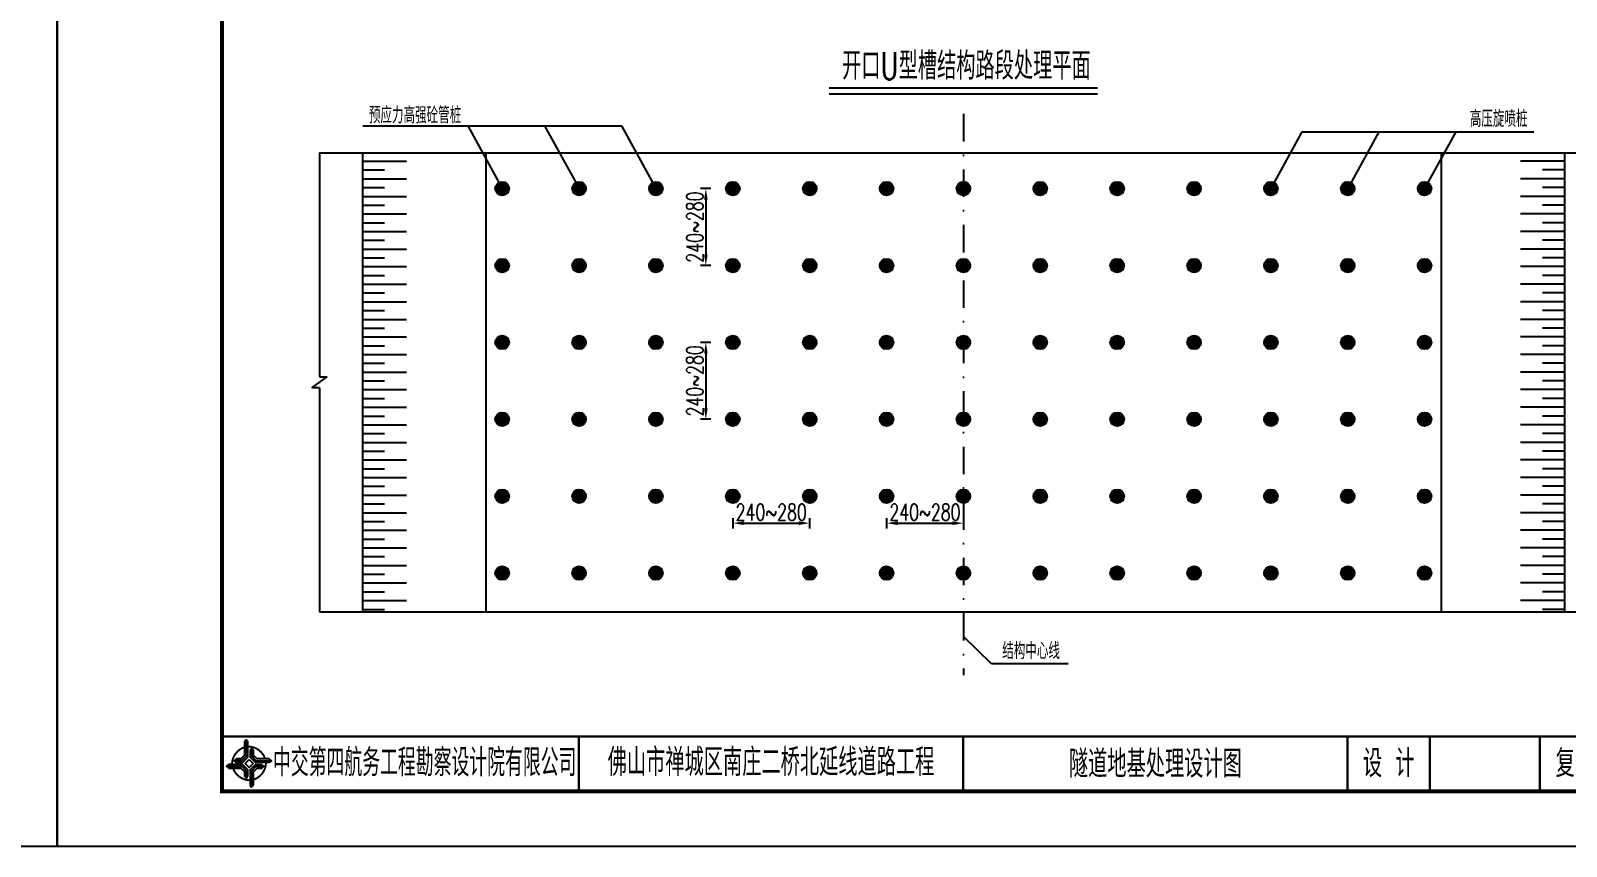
# Model space of a CAD drawing. Extents: x 216 to 1896, y 86 to 483.
# Drawn here: x 1051.2 to 1330.8, y 185.8 to 334.3 of the extents above; entities that cross this region are included whole.
import ezdxf
from ezdxf.enums import TextEntityAlignment as Align

# ---------------------------------------------------------------- set-up
doc = ezdxf.new("R2010")
doc.units = 0
doc.header["$LTSCALE"] = 5
doc.header["$MEASUREMENT"] = 0
doc.header["$PDMODE"] = 32
doc.header["$PDSIZE"] = 0.3
for name, pattern in [('DASHDOT', [1, 0.5, -0.25, 0, -0.25]), ('HIDDEN', [0.375, 0.25, -0.125]), ('RICAD_LTYPE1', [0])]:
    doc.linetypes.add(name, pattern=pattern)
doc.layers.get('0').update_dxf_attribs({"linetype": 'CONTINUOUS'})
doc.layers.get('DEFPOINTS').update_dxf_attribs({"linetype": 'RICAD_LTYPE1'})
for name, color, linetype in [('2', 2, 'HIDDEN'), ('图框', 7, 'CONTINUOUS'), ('尺寸标注', 4, 'CONTINUOUS'), ('文字', 7, 'CONTINUOUS'), ('次轮廓', 7, 'CONTINUOUS'), ('示坡线', 100, 'CONTINUOUS'), ('页码', 3, 'CONTINUOUS')]:
    doc.layers.add(name, color=color, linetype=linetype)
doc.styles.get("Standard").update_dxf_attribs({"font": 'simplex1.shx', "width": 0.7, "bigfont": 'hztxt.shx'})
doc.dimstyles.new('比例1：200', dxfattribs={"dimtxt": 3, "dimasz": 2, "dimexe": 1, "dimexo": 1, "dimgap": 0.5, "dimtad": 1, "dimlfac": 20, "dimzin": 13, "dimdsep": 46, "dimtxsty": 'Standard', "dimcen": -0.09, "dimclrd": 256, "dimclre": 256, "dimclrt": 7, "dimaunit": 1, "dimadec": 0, "dimazin": 0, "dimtfac": 0.0005, "dimtix": 1, "dimtmove": 2, "dimatfit": 3, "dimfxl": 0, "dimtolj": 1, "dimtzin": 13, "dimarcsym": 0})

# ---------------------------------------------------------------- blocks, each defined once
blk = doc.blocks.new('series')
at = {"width": 0.75}
for tag, height, p in [('页码', 4, (-35, -19)), ('图名', 5, (-220, -282)), ('图号', 5, (-20, -282))]:
    blk.add_attdef(tag, text='', height=height, dxfattribs=at).set_placement(p, align=Align.MIDDLE_CENTER)
blk = doc.blocks.new('tb')
at = {"lineweight": -3}
h = blk.add_hatch(color=256, dxfattribs=at)
h.paths.add_polyline_path([(-1.23, -0.13), (-3.78, -0.14), (-4.14, -0.41), (-1.4, -0.44), (-0.56, -1.24), (-0.54, -2.62), (-0.27, -2.2), (-0.26, -1.06)])
h.paths.add_polyline_path([(0.13, -1.08), (0.14, -3.86), (0.41, -4.26), (0.44, -1.24), (1.25, -0.43), (2.66, -0.43), (2.26, -0.16), (1.07, -0.15)])
h.paths.add_polyline_path([(1.08, 0.3), (3.62, 0.3), (4.02, 0.56), (1.25, 0.57), (0.43, 1.39), (0.43, 2.8), (0.16, 2.41), (0.15, 1.24)])
h.paths.add_polyline_path([(-0.28, 1.21), (-0.28, 3.99), (-0.56, 4.39), (-0.57, 1.41), (-1.38, 0.6), (-2.74, 0.56), (-2.33, 0.3), (-1.2, 0.29)])
for p, q in [((-0.56, 4.39), (-0.57, 1.41)), ((0.43, 2.8), (0.43, 1.39)), ((-1.38, 0.6), (-2.74, 0.56)), ((-0.57, 1.41), (-1.38, 0.6)), ((0.43, 1.39), (1.25, 0.57)), ((1.25, 0.57), (4.02, 0.56)), ((-4.14, -0.41), (-1.4, -0.44)), ((-1.4, -0.44), (-0.56, -1.24)), ((-0.56, -1.24), (-0.54, -2.62)), ((0.41, -4.26), (0.44, -1.24)), ((0.44, -1.24), (1.25, -0.43)), ((1.25, -0.43), (2.66, -0.43))]:
    blk.add_line(p, q, dxfattribs=at)
at = {"lineweight": -3, "const_width": 0.35, "flags": 128}
for points in [[(-0.9, 3.02, 0.324167), (-3.16, -0.14)], [(2.88, 0.92, 0.324403), (-0.24, 3.15)], [(0.75, -2.86, 0.325418), (3.02, 0.26)], [(-2.98, -0.76, 0.322976), (0.14, -2.98)]]:
    blk.add_lwpolyline(points, format="xyb", dxfattribs=at)
at = {"lineweight": -3, "flags": 128}
for points in [[(-0.9, 3.99), (-0.9, 1.58), (-1.53, 0.91), (-2.34, 0.91), (-2.74, 0.56), (-2.33, 0.3), (-1.2, 0.29), (-0.28, 1.21), (-0.28, 3.99), (-0.56, 4.39)], [(3.62, 0.92), (1.43, 0.92), (0.77, 1.54), (0.77, 2.38), (0.43, 2.8), (0.16, 2.41), (0.15, 1.24), (1.08, 0.3), (3.62, 0.3), (4.02, 0.56)], [(-0.04, 0.77), (0.68, 0.04), (-0.04, -0.69), (-0.77, 0.05)], [(-3.73, -0.76), (-1.54, -0.76), (-0.89, -1.39), (-0.89, -2.21), (-0.54, -2.62), (-0.27, -2.2), (-0.26, -1.06), (-1.23, -0.13), (-3.78, -0.14), (-4.14, -0.41)], [(0.75, -3.85), (0.75, -1.43), (1.4, -0.78), (2.26, -0.78), (2.66, -0.43), (2.26, -0.16), (1.07, -0.15), (0.13, -1.08), (0.14, -3.86), (0.41, -4.26)]]:
    blk.add_lwpolyline(points, close=True, dxfattribs=at)
blk = doc.blocks.new('*D138')
at = {"layer": 'DEFPOINTS', "color": 0}
for p in [(1207.03, 246.58), (1221.03, 246.58), (1221.03, 244.67)]:
    blk.add_point(p, dxfattribs=at)
at = {"layer": '尺寸标注', "lineweight": -2}
for p, q in [((1207.03, 245.58), (1207.03, 243.67)), ((1209.03, 244.67), (1219.03, 244.67)), ((1221.03, 245.58), (1221.03, 243.67))]:
    blk.add_line(p, q, dxfattribs=at)
at = {"layer": '尺寸标注'}
for points in [[(1209.03, 245), (1209.03, 244.33), (1207.03, 244.67)], [(1219.03, 245), (1219.03, 244.33), (1221.03, 244.67)]]:
    blk.add_solid(points, dxfattribs=at)
at = {"layer": '尺寸标注', "color": 7, "insert": (1214.03, 246.67), "char_height": 3, "attachment_point": 5}
blk.add_mtext('\\A1;240~280', dxfattribs=at)
blk = doc.blocks.new('*D139')
at = {"layer": 'DEFPOINTS', "color": 0}
for p in [(1179.03, 246.58), (1193.03, 246.58), (1193.03, 244.67)]:
    blk.add_point(p, dxfattribs=at)
at = {"layer": '尺寸标注', "lineweight": -2}
for p, q in [((1179.03, 245.58), (1179.03, 243.67)), ((1181.03, 244.67), (1191.03, 244.67)), ((1193.03, 245.58), (1193.03, 243.67))]:
    blk.add_line(p, q, dxfattribs=at)
at = {"layer": '尺寸标注'}
for points in [[(1181.03, 245), (1181.03, 244.33), (1179.03, 244.67)], [(1191.03, 245), (1191.03, 244.33), (1193.03, 244.67)]]:
    blk.add_solid(points, dxfattribs=at)
at = {"layer": '尺寸标注', "color": 7, "insert": (1186.03, 246.67), "char_height": 3, "attachment_point": 5}
blk.add_mtext('\\A1;240~280', dxfattribs=at)
blk = doc.blocks.new('*D140')
at = {"layer": 'DEFPOINTS', "color": 0}
for p in [(1176.03, 277.58), (1174.12, 263.58), (1176.03, 263.58)]:
    blk.add_point(p, dxfattribs=at)
at = {"layer": '尺寸标注', "lineweight": -2}
for p, q in [((1175.03, 277.58), (1173.12, 277.58)), ((1174.12, 275.58), (1174.12, 265.58)), ((1175.03, 263.58), (1173.12, 263.58))]:
    blk.add_line(p, q, dxfattribs=at)
at = {"layer": '尺寸标注'}
for points in [[(1173.79, 275.58), (1174.45, 275.58), (1174.12, 277.58)], [(1173.79, 265.58), (1174.45, 265.58), (1174.12, 263.58)]]:
    blk.add_solid(points, dxfattribs=at)
at = {"layer": '尺寸标注', "color": 7, "insert": (1172.12, 270.58), "char_height": 3, "attachment_point": 5, "rotation": 90}
blk.add_mtext('\\A1;240~280', dxfattribs=at)
blk = doc.blocks.new('*D141')
at = {"layer": 'DEFPOINTS', "color": 0}
for p in [(1176.03, 305.58), (1174.12, 291.58), (1176.03, 291.58)]:
    blk.add_point(p, dxfattribs=at)
at = {"layer": '尺寸标注', "lineweight": -2}
for p, q in [((1175.03, 305.58), (1173.12, 305.58)), ((1174.12, 303.58), (1174.12, 293.58)), ((1175.03, 291.58), (1173.12, 291.58))]:
    blk.add_line(p, q, dxfattribs=at)
at = {"layer": '尺寸标注'}
for points in [[(1173.79, 303.58), (1174.45, 303.58), (1174.12, 305.58)], [(1173.79, 293.58), (1174.45, 293.58), (1174.12, 291.58)]]:
    blk.add_solid(points, dxfattribs=at)
at = {"layer": '尺寸标注', "color": 7, "insert": (1172.12, 298.58), "char_height": 3, "attachment_point": 5, "rotation": 90}
blk.add_mtext('\\A1;240~280', dxfattribs=at)

msp = doc.modelspace()

# ---------------------------------------------------------------- hatches: boundary and pattern name
at = {"layer": '尺寸标注'}
h = msp.add_hatch(color=1, dxfattribs=at)
edge = h.paths.add_edge_path()
edge.add_arc((1137.03208, 305.57871), 1.25, 0, 360)
h = msp.add_hatch(color=1, dxfattribs=at)
edge = h.paths.add_edge_path()
edge.add_arc((1151.03208, 305.57871), 1.25, 0, 360)
h = msp.add_hatch(color=1, dxfattribs=at)
edge = h.paths.add_edge_path()
edge.add_arc((1165.03208, 305.57871), 1.25, 0, 360)
h = msp.add_hatch(color=1, dxfattribs=at)
edge = h.paths.add_edge_path()
edge.add_arc((1179.03208, 305.57871), 1.25, 0, 360)
h = msp.add_hatch(color=1, dxfattribs=at)
edge = h.paths.add_edge_path()
edge.add_arc((1193.03208, 305.57871), 1.25, 0, 360)
h = msp.add_hatch(color=1, dxfattribs=at)
edge = h.paths.add_edge_path()
edge.add_arc((1207.03208, 305.57871), 1.25, 0, 360)
h = msp.add_hatch(color=1, dxfattribs=at)
edge = h.paths.add_edge_path()
edge.add_arc((1221.03208, 305.57871), 1.25, 0, 360)
h = msp.add_hatch(color=1, dxfattribs=at)
edge = h.paths.add_edge_path()
edge.add_arc((1235.03208, 305.57871), 1.25, 0, 360)
h = msp.add_hatch(color=1, dxfattribs=at)
edge = h.paths.add_edge_path()
edge.add_arc((1249.03208, 305.57871), 1.25, 0, 360)
h = msp.add_hatch(color=1, dxfattribs=at)
edge = h.paths.add_edge_path()
edge.add_arc((1263.03208, 305.57871), 1.25, 0, 360)
h = msp.add_hatch(color=2, dxfattribs=at)
edge = h.paths.add_edge_path()
edge.add_arc((1277.03208, 305.57871), 1.25, 0, 360)
h = msp.add_hatch(color=2, dxfattribs=at)
edge = h.paths.add_edge_path()
edge.add_arc((1291.03208, 305.57871), 1.25, 0, 360)
h = msp.add_hatch(color=2, dxfattribs=at)
edge = h.paths.add_edge_path()
edge.add_arc((1305.03208, 305.57871), 1.25, 0, 360)
h = msp.add_hatch(color=1, dxfattribs=at)
edge = h.paths.add_edge_path()
edge.add_arc((1137.03208, 291.57871), 1.25, 0, 360)
h = msp.add_hatch(color=1, dxfattribs=at)
edge = h.paths.add_edge_path()
edge.add_arc((1151.03208, 291.57871), 1.25, 0, 360)
h = msp.add_hatch(color=1, dxfattribs=at)
edge = h.paths.add_edge_path()
edge.add_arc((1165.03208, 291.57871), 1.25, 0, 360)
h = msp.add_hatch(color=1, dxfattribs=at)
edge = h.paths.add_edge_path()
edge.add_arc((1179.03208, 291.57871), 1.25, 0, 360)
h = msp.add_hatch(color=1, dxfattribs=at)
edge = h.paths.add_edge_path()
edge.add_arc((1193.03208, 291.57871), 1.25, 0, 360)
h = msp.add_hatch(color=1, dxfattribs=at)
edge = h.paths.add_edge_path()
edge.add_arc((1207.03208, 291.57871), 1.25, 0, 360)
h = msp.add_hatch(color=1, dxfattribs=at)
edge = h.paths.add_edge_path()
edge.add_arc((1221.03208, 291.57871), 1.25, 0, 360)
h = msp.add_hatch(color=1, dxfattribs=at)
edge = h.paths.add_edge_path()
edge.add_arc((1235.03208, 291.57871), 1.25, 0, 360)
h = msp.add_hatch(color=1, dxfattribs=at)
edge = h.paths.add_edge_path()
edge.add_arc((1249.03208, 291.57871), 1.25, 0, 360)
h = msp.add_hatch(color=1, dxfattribs=at)
edge = h.paths.add_edge_path()
edge.add_arc((1263.03208, 291.57871), 1.25, 0, 360)
h = msp.add_hatch(color=2, dxfattribs=at)
edge = h.paths.add_edge_path()
edge.add_arc((1277.03208, 291.57871), 1.25, 0, 360)
h = msp.add_hatch(color=2, dxfattribs=at)
edge = h.paths.add_edge_path()
edge.add_arc((1291.03208, 291.57871), 1.25, 0, 360)
h = msp.add_hatch(color=2, dxfattribs=at)
edge = h.paths.add_edge_path()
edge.add_arc((1305.03208, 291.57871), 1.25, 0, 360)
h = msp.add_hatch(color=1, dxfattribs=at)
edge = h.paths.add_edge_path()
edge.add_arc((1137.03208, 277.57871), 1.25, 0, 360)
h = msp.add_hatch(color=1, dxfattribs=at)
edge = h.paths.add_edge_path()
edge.add_arc((1151.03208, 277.57871), 1.25, 0, 360)
h = msp.add_hatch(color=1, dxfattribs=at)
edge = h.paths.add_edge_path()
edge.add_arc((1165.03208, 277.57871), 1.25, 0, 360)
h = msp.add_hatch(color=1, dxfattribs=at)
edge = h.paths.add_edge_path()
edge.add_arc((1179.03208, 277.57871), 1.25, 0, 360)
h = msp.add_hatch(color=1, dxfattribs=at)
edge = h.paths.add_edge_path()
edge.add_arc((1193.03208, 277.57871), 1.25, 0, 360)
h = msp.add_hatch(color=1, dxfattribs=at)
edge = h.paths.add_edge_path()
edge.add_arc((1207.03208, 277.57871), 1.25, 0, 360)
h = msp.add_hatch(color=1, dxfattribs=at)
edge = h.paths.add_edge_path()
edge.add_arc((1221.03208, 277.57871), 1.25, 0, 360)
h = msp.add_hatch(color=1, dxfattribs=at)
edge = h.paths.add_edge_path()
edge.add_arc((1235.03208, 277.57871), 1.25, 0, 360)
h = msp.add_hatch(color=1, dxfattribs=at)
edge = h.paths.add_edge_path()
edge.add_arc((1249.03208, 277.57871), 1.25, 0, 360)
h = msp.add_hatch(color=1, dxfattribs=at)
edge = h.paths.add_edge_path()
edge.add_arc((1263.03208, 277.57871), 1.25, 0, 360)
h = msp.add_hatch(color=2, dxfattribs=at)
edge = h.paths.add_edge_path()
edge.add_arc((1277.03208, 277.57871), 1.25, 0, 360)
h = msp.add_hatch(color=2, dxfattribs=at)
edge = h.paths.add_edge_path()
edge.add_arc((1291.03208, 277.57871), 1.25, 0, 360)
h = msp.add_hatch(color=2, dxfattribs=at)
edge = h.paths.add_edge_path()
edge.add_arc((1305.03208, 277.57871), 1.25, 0, 360)
h = msp.add_hatch(color=1, dxfattribs=at)
edge = h.paths.add_edge_path()
edge.add_arc((1137.03208, 263.57871), 1.25, 0, 360)
h = msp.add_hatch(color=1, dxfattribs=at)
edge = h.paths.add_edge_path()
edge.add_arc((1151.03208, 263.57871), 1.25, 0, 360)
h = msp.add_hatch(color=1, dxfattribs=at)
edge = h.paths.add_edge_path()
edge.add_arc((1165.03208, 263.57871), 1.25, 0, 360)
h = msp.add_hatch(color=1, dxfattribs=at)
edge = h.paths.add_edge_path()
edge.add_arc((1179.03208, 263.57871), 1.25, 0, 360)
h = msp.add_hatch(color=1, dxfattribs=at)
edge = h.paths.add_edge_path()
edge.add_arc((1193.03208, 263.57871), 1.25, 0, 360)
h = msp.add_hatch(color=1, dxfattribs=at)
edge = h.paths.add_edge_path()
edge.add_arc((1207.03208, 263.57871), 1.25, 0, 360)
h = msp.add_hatch(color=1, dxfattribs=at)
edge = h.paths.add_edge_path()
edge.add_arc((1221.03208, 263.57871), 1.25, 0, 360)
h = msp.add_hatch(color=1, dxfattribs=at)
edge = h.paths.add_edge_path()
edge.add_arc((1235.03208, 263.57871), 1.25, 0, 360)
h = msp.add_hatch(color=1, dxfattribs=at)
edge = h.paths.add_edge_path()
edge.add_arc((1249.03208, 263.57871), 1.25, 0, 360)
h = msp.add_hatch(color=1, dxfattribs=at)
edge = h.paths.add_edge_path()
edge.add_arc((1263.03208, 263.57871), 1.25, 0, 360)
h = msp.add_hatch(color=2, dxfattribs=at)
edge = h.paths.add_edge_path()
edge.add_arc((1277.03208, 263.57871), 1.25, 0, 360)
h = msp.add_hatch(color=2, dxfattribs=at)
edge = h.paths.add_edge_path()
edge.add_arc((1291.03208, 263.57871), 1.25, 0, 360)
h = msp.add_hatch(color=2, dxfattribs=at)
edge = h.paths.add_edge_path()
edge.add_arc((1305.03208, 263.57871), 1.25, 0, 360)
h = msp.add_hatch(color=1, dxfattribs=at)
edge = h.paths.add_edge_path()
edge.add_arc((1137.03208, 249.57871), 1.25, 0, 360)
h = msp.add_hatch(color=1, dxfattribs=at)
edge = h.paths.add_edge_path()
edge.add_arc((1151.03208, 249.57871), 1.25, 0, 360)
h = msp.add_hatch(color=1, dxfattribs=at)
edge = h.paths.add_edge_path()
edge.add_arc((1165.03208, 249.57871), 1.25, 0, 360)
h = msp.add_hatch(color=1, dxfattribs=at)
edge = h.paths.add_edge_path()
edge.add_arc((1179.03208, 249.57871), 1.25, 0, 360)
h = msp.add_hatch(color=1, dxfattribs=at)
edge = h.paths.add_edge_path()
edge.add_arc((1193.03208, 249.57871), 1.25, 0, 360)
h = msp.add_hatch(color=1, dxfattribs=at)
edge = h.paths.add_edge_path()
edge.add_arc((1207.03208, 249.57871), 1.25, 0, 360)
h = msp.add_hatch(color=1, dxfattribs=at)
edge = h.paths.add_edge_path()
edge.add_arc((1221.03208, 249.57871), 1.25, 0, 360)
h = msp.add_hatch(color=1, dxfattribs=at)
edge = h.paths.add_edge_path()
edge.add_arc((1235.03208, 249.57871), 1.25, 0, 360)
h = msp.add_hatch(color=1, dxfattribs=at)
edge = h.paths.add_edge_path()
edge.add_arc((1249.03208, 249.57871), 1.25, 0, 360)
h = msp.add_hatch(color=1, dxfattribs=at)
edge = h.paths.add_edge_path()
edge.add_arc((1263.03208, 249.57871), 1.25, 0, 360)
h = msp.add_hatch(color=2, dxfattribs=at)
edge = h.paths.add_edge_path()
edge.add_arc((1277.03208, 249.57871), 1.25, 0, 360)
h = msp.add_hatch(color=2, dxfattribs=at)
edge = h.paths.add_edge_path()
edge.add_arc((1291.03208, 249.57871), 1.25, 0, 360)
h = msp.add_hatch(color=2, dxfattribs=at)
edge = h.paths.add_edge_path()
edge.add_arc((1305.03208, 249.57871), 1.25, 0, 360)
h = msp.add_hatch(color=1, dxfattribs=at)
edge = h.paths.add_edge_path()
edge.add_arc((1137.03208, 235.57871), 1.25, 0, 360)
h = msp.add_hatch(color=1, dxfattribs=at)
edge = h.paths.add_edge_path()
edge.add_arc((1151.03208, 235.57871), 1.25, 0, 360)
h = msp.add_hatch(color=1, dxfattribs=at)
edge = h.paths.add_edge_path()
edge.add_arc((1165.03208, 235.57871), 1.25, 0, 360)
h = msp.add_hatch(color=1, dxfattribs=at)
edge = h.paths.add_edge_path()
edge.add_arc((1179.03208, 235.57871), 1.25, 0, 360)
h = msp.add_hatch(color=1, dxfattribs=at)
edge = h.paths.add_edge_path()
edge.add_arc((1193.03208, 235.57871), 1.25, 0, 360)
h = msp.add_hatch(color=1, dxfattribs=at)
edge = h.paths.add_edge_path()
edge.add_arc((1207.03208, 235.57871), 1.25, 0, 360)
h = msp.add_hatch(color=1, dxfattribs=at)
edge = h.paths.add_edge_path()
edge.add_arc((1221.03208, 235.57871), 1.25, 0, 360)
h = msp.add_hatch(color=1, dxfattribs=at)
edge = h.paths.add_edge_path()
edge.add_arc((1235.03208, 235.57871), 1.25, 0, 360)
h = msp.add_hatch(color=1, dxfattribs=at)
edge = h.paths.add_edge_path()
edge.add_arc((1249.03208, 235.57871), 1.25, 0, 360)
h = msp.add_hatch(color=1, dxfattribs=at)
edge = h.paths.add_edge_path()
edge.add_arc((1263.03208, 235.57871), 1.25, 0, 360)
h = msp.add_hatch(color=2, dxfattribs=at)
edge = h.paths.add_edge_path()
edge.add_arc((1277.03208, 235.57871), 1.25, 0, 360)
h = msp.add_hatch(color=2, dxfattribs=at)
edge = h.paths.add_edge_path()
edge.add_arc((1291.03208, 235.57871), 1.25, 0, 360)
h = msp.add_hatch(color=2, dxfattribs=at)
edge = h.paths.add_edge_path()
edge.add_arc((1305.03208, 235.57871), 1.25, 0, 360)

# ---------------------------------------------------------------- linework, layer by layer
msp.add_line((1196.56299, 322.83584), (1245.47328, 322.83584))
at = {"color": 2}
for p, q in [((1111.63589, 317.04556), (1158.76746, 317.04556)), ((1130.76746, 317.04556), (1137.03208, 305.57871)), ((1144.76746, 317.04556), (1151.03208, 305.57871)), ((1158.76746, 317.04556), (1165.03208, 305.57871)), ((1282.68172, 315.9199), (1277.03208, 305.57871)), ((1282.68172, 315.9199), (1324.90224, 315.9199)), ((1296.68172, 315.9199), (1291.03208, 305.57871)), ((1310.68172, 315.9199), (1305.03208, 305.57871)), ((1226.1553, 219.0516), (1221.03208, 224.00586)), ((1240.09104, 219.0516), (1226.1553, 219.0516))]:
    msp.add_line(p, q, dxfattribs=at)
for points in [[(1055.99162, 185.83595), (1055.99162, 482.83595), (635.99162, 482.83595), (635.99162, 185.83595)], [(1475.99162, 185.83595), (1475.99162, 482.83595), (1055.99162, 482.83595), (1055.99162, 185.83595)]]:
    msp.add_lwpolyline(points, close=True)
at = {"const_width": 0.4}
msp.add_lwpolyline([(1196.56299, 323.91023), (1245.47328, 323.91023)], dxfattribs=at)
at = {"layer": '2', "linetype": 'DASHDOT', "ltscale": 2}
msp.add_line((1221.03208, 319.18089), (1221.03208, 216.98525), dxfattribs=at)
at = {"layer": '图框'}
for points, const_width in [([(1465.99162, 472.83595), (1085.99162, 472.83595), (1085.99162, 195.83595), (1465.99162, 195.83595), (1465.99162, 472.83595)], 0.7), ([(1085.99162, 205.83595), (1465.99162, 205.83595)], 0.4), ([(1150.99162, 205.83595), (1150.99162, 195.83595)], 0.4), ([(1220.99162, 195.83595), (1220.99162, 205.83595)], 0.4), ([(1290.99162, 195.83595), (1290.99162, 205.83595)], 0.4), ([(1305.99162, 195.83595), (1305.99162, 205.83595)], 0.4), ([(1325.99162, 195.83595), (1325.99162, 205.83595)], 0.4)]:
    msp.add_lwpolyline(points, dxfattribs=dict(at, const_width=const_width))
at = {"layer": '尺寸标注'}
for p, q in [((1134.03208, 312.08546), (1134.03208, 228.54803)), ((1308.03208, 312.08546), (1308.03208, 228.54803))]:
    msp.add_line(p, q, dxfattribs=at)
at = {"layer": '尺寸标注', "color": 1}
for centre in [(1221.03208, 305.57871), (1179.03208, 277.57871), (1193.03208, 277.57871), (1207.03208, 277.57871), (1179.03208, 263.57871), (1249.03208, 263.57871), (1263.03208, 263.57871), (1291.03208, 263.57871), (1305.03208, 263.57871), (1193.03208, 249.57871), (1207.03208, 249.57871), (1221.03208, 249.57871), (1235.03208, 249.57871), (1249.03208, 249.57871), (1263.03208, 249.57871), (1277.03208, 249.57871), (1291.03208, 249.57871), (1305.03208, 249.57871), (1179.03208, 235.57871), (1221.03208, 235.57871), (1235.03208, 235.57871), (1249.03208, 235.57871), (1263.03208, 235.57871), (1277.03208, 235.57871), (1291.03208, 235.57871), (1305.03208, 235.57871)]:
    msp.add_circle(centre, 1.25, dxfattribs=at)
at = {"layer": '次轮廓'}
for centre in [(1137.03208, 305.57871), (1151.03208, 305.57871), (1165.03208, 305.57871), (1179.03208, 305.57871), (1193.03208, 305.57871), (1207.03208, 305.57871), (1235.03208, 305.57871), (1249.03208, 305.57871), (1263.03208, 305.57871), (1277.03208, 305.57871), (1291.03208, 305.57871), (1305.03208, 305.57871), (1137.03208, 291.57871), (1151.03208, 291.57871), (1165.03208, 291.57871), (1179.03208, 291.57871), (1193.03208, 291.57871), (1207.03208, 291.57871), (1221.03208, 291.57871), (1235.03208, 291.57871), (1249.03208, 291.57871), (1263.03208, 291.57871), (1277.03208, 291.57871), (1291.03208, 291.57871), (1305.03208, 291.57871), (1137.03208, 277.57871), (1151.03208, 277.57871), (1165.03208, 277.57871), (1221.03208, 277.57871), (1235.03208, 277.57871), (1249.03208, 277.57871), (1263.03208, 277.57871), (1277.03208, 277.57871), (1291.03208, 277.57871), (1305.03208, 277.57871), (1137.03208, 263.57871), (1151.03208, 263.57871), (1165.03208, 263.57871), (1193.03208, 263.57871), (1207.03208, 263.57871), (1221.03208, 263.57871), (1235.03208, 263.57871), (1277.03208, 263.57871), (1137.03208, 249.57871), (1151.03208, 249.57871), (1165.03208, 249.57871), (1179.03208, 249.57871), (1137.03208, 235.57871), (1151.03208, 235.57871), (1165.03208, 235.57871), (1193.03208, 235.57871), (1207.03208, 235.57871)]:
    msp.add_circle(centre, 1.25, dxfattribs=at)
at = {"layer": '示坡线'}
for p, q in [((1111.57817, 310.57952), (1119.57817, 310.57952)), ((1330.48598, 310.57952), (1322.48598, 310.57952)), ((1111.57817, 308.97952), (1115.57817, 308.97952)), ((1330.48598, 308.97952), (1326.48598, 308.97952)), ((1111.57817, 307.37952), (1119.57817, 307.37952)), ((1111.57817, 305.77952), (1115.57817, 305.77952)), ((1330.48598, 307.37952), (1322.48598, 307.37952)), ((1330.48598, 305.77952), (1326.48598, 305.77952)), ((1111.57817, 304.17952), (1119.57817, 304.17952)), ((1111.57817, 302.57952), (1115.57817, 302.57952)), ((1330.48598, 304.17952), (1322.48598, 304.17952)), ((1330.48598, 302.57952), (1326.48598, 302.57952)), ((1111.57817, 300.97952), (1119.57817, 300.97952)), ((1111.57817, 299.37952), (1115.57817, 299.37952)), ((1330.48598, 300.97952), (1322.48598, 300.97952)), ((1330.48598, 299.37952), (1326.48598, 299.37952)), ((1111.57817, 297.77952), (1119.57817, 297.77952)), ((1330.48598, 297.77952), (1322.48598, 297.77952)), ((1111.57817, 296.17952), (1115.57817, 296.17952)), ((1111.57817, 294.57952), (1119.57817, 294.57952)), ((1330.48598, 294.57952), (1322.48598, 294.57952)), ((1330.48598, 296.17952), (1326.48598, 296.17952)), ((1111.57817, 292.97952), (1115.57817, 292.97952)), ((1111.57817, 291.37952), (1119.57817, 291.37952)), ((1330.48598, 291.37952), (1322.48598, 291.37952)), ((1330.48598, 292.97952), (1326.48598, 292.97952)), ((1111.57817, 289.77952), (1115.57817, 289.77952)), ((1111.57817, 288.17952), (1119.57817, 288.17952)), ((1330.48598, 288.17952), (1322.48598, 288.17952)), ((1330.48598, 289.77952), (1326.48598, 289.77952)), ((1111.57817, 286.57952), (1115.57817, 286.57952)), ((1330.48598, 286.57952), (1326.48598, 286.57952)), ((1111.57817, 284.97952), (1119.57817, 284.97952)), ((1111.57817, 283.37952), (1115.57817, 283.37952)), ((1330.48598, 284.97952), (1322.48598, 284.97952)), ((1330.48598, 283.37952), (1326.48598, 283.37952)), ((1111.57817, 281.77952), (1119.57817, 281.77952)), ((1111.57817, 280.17952), (1115.57817, 280.17952)), ((1330.48598, 281.77952), (1322.48598, 281.77952)), ((1330.48598, 280.17952), (1326.48598, 280.17952)), ((1111.57817, 278.57952), (1119.57817, 278.57952)), ((1111.57817, 276.97952), (1115.57817, 276.97952)), ((1330.48598, 278.57952), (1322.48598, 278.57952)), ((1330.48598, 276.97952), (1326.48598, 276.97952)), ((1111.57817, 275.37952), (1119.57817, 275.37952)), ((1330.48598, 275.37952), (1322.48598, 275.37952)), ((1111.57817, 273.77952), (1115.57817, 273.77952)), ((1111.57817, 272.17952), (1119.57817, 272.17952)), ((1330.48598, 272.17952), (1322.48598, 272.17952)), ((1330.48598, 273.77952), (1326.48598, 273.77952)), ((1111.57817, 270.57952), (1115.57817, 270.57952)), ((1111.57817, 268.97952), (1119.57817, 268.97952)), ((1330.48598, 268.97952), (1322.48598, 268.97952)), ((1330.48598, 270.57952), (1326.48598, 270.57952)), ((1111.57817, 267.37952), (1115.57817, 267.37952)), ((1111.57817, 265.77952), (1119.57817, 265.77952)), ((1330.48598, 265.77952), (1322.48598, 265.77952)), ((1330.48598, 267.37952), (1326.48598, 267.37952)), ((1111.57817, 264.17952), (1115.57817, 264.17952)), ((1330.48598, 264.17952), (1326.48598, 264.17952)), ((1111.57817, 262.57952), (1119.57817, 262.57952)), ((1111.57817, 260.97952), (1115.57817, 260.97952)), ((1330.48598, 262.57952), (1322.48598, 262.57952)), ((1330.48598, 260.97952), (1326.48598, 260.97952)), ((1111.57817, 259.37952), (1119.57817, 259.37952)), ((1111.57817, 257.77952), (1115.57817, 257.77952)), ((1330.48598, 259.37952), (1322.48598, 259.37952)), ((1330.48598, 257.77952), (1326.48598, 257.77952)), ((1111.57817, 256.17952), (1119.57817, 256.17952)), ((1111.57817, 254.57952), (1115.57817, 254.57952)), ((1330.48598, 256.17952), (1322.48598, 256.17952)), ((1330.48598, 254.57952), (1326.48598, 254.57952)), ((1111.57817, 252.97952), (1119.57817, 252.97952)), ((1330.48598, 252.97952), (1322.48598, 252.97952)), ((1111.57817, 251.37952), (1115.57817, 251.37952)), ((1111.57817, 249.77952), (1119.57817, 249.77952)), ((1330.48598, 249.77952), (1322.48598, 249.77952)), ((1330.48598, 251.37952), (1326.48598, 251.37952)), ((1111.57817, 248.17952), (1115.57817, 248.17952)), ((1111.57817, 246.57952), (1119.57817, 246.57952)), ((1330.48598, 246.57952), (1322.48598, 246.57952)), ((1330.48598, 248.17952), (1326.48598, 248.17952)), ((1111.57817, 244.97952), (1115.57817, 244.97952)), ((1111.57817, 243.37952), (1119.57817, 243.37952)), ((1330.48598, 243.37952), (1322.48598, 243.37952)), ((1330.48598, 244.97952), (1326.48598, 244.97952)), ((1111.57817, 241.77952), (1115.57817, 241.77952)), ((1330.48598, 241.77952), (1326.48598, 241.77952)), ((1111.57817, 240.17952), (1119.57817, 240.17952)), ((1111.57817, 238.57952), (1115.57817, 238.57952)), ((1330.48598, 240.17952), (1322.48598, 240.17952)), ((1330.48598, 238.57952), (1326.48598, 238.57952)), ((1111.57817, 236.97952), (1119.57817, 236.97952)), ((1111.57817, 235.37952), (1115.57817, 235.37952)), ((1330.48598, 236.97952), (1322.48598, 236.97952)), ((1330.48598, 235.37952), (1326.48598, 235.37952)), ((1111.57817, 233.77952), (1119.57817, 233.77952)), ((1111.57817, 232.17952), (1115.57817, 232.17952)), ((1330.48598, 233.77952), (1322.48598, 233.77952)), ((1330.48598, 232.17952), (1326.48598, 232.17952)), ((1111.57817, 230.57952), (1119.57817, 230.57952)), ((1330.48598, 230.57952), (1322.48598, 230.57952)), ((1111.57817, 228.97952), (1115.57817, 228.97952)), ((1330.48598, 228.97952), (1326.48598, 228.97952))]:
    msp.add_line(p, q, dxfattribs=at)
at = {"layer": '页码', "color": 3}
for p, q in [((1103.75441, 312.08546), (1338.32053, 312.08546)), ((1103.75441, 312.08546), (1103.75441, 271.31386)), ((1111.57817, 312.08546), (1111.57817, 228.54803)), ((1330.48598, 312.08546), (1330.48598, 233.82104)), ((1330.48598, 306.80668), (1330.48598, 228.54803)), ((1102.35389, 269.31386), (1105.15493, 271.31386)), ((1103.75441, 271.31386), (1105.15493, 271.31386)), ((1103.75441, 269.31386), (1102.35389, 269.31386)), ((1103.75441, 269.31386), (1103.75441, 228.54803)), ((1103.75441, 228.54803), (1338.32053, 228.54803))]:
    msp.add_line(p, q, dxfattribs=at)

# ---------------------------------------------------------------- block references
at = {"layer": '图框'}
ref = msp.add_blockref('series', (1475.99162, 482.83595), dxfattribs=at)
ref.add_attrib('页码', '第  3  页     共  4  页', dxfattribs={"layer": '0', "height": 4, "width": 0.7}).set_placement((1440.99162, 463.83595), align=Align.MIDDLE_CENTER)
ref.add_attrib('图名', '隧道地基处理设计图', dxfattribs={"layer": '0', "height": 5, "width": 0.7}).set_placement((1255.99162, 200.83595), align=Align.MIDDLE_CENTER)
ref.add_attrib('图号', 'S5-5-4', dxfattribs={"layer": '0', "height": 5, "width": 0.7}).set_placement((1455.99162, 200.83595), align=Align.MIDDLE_CENTER)
at = {"layer": '图框', "lineweight": -3}
msp.add_blockref('tb', (1090.98735, 200.84129), dxfattribs=at)

# ---------------------------------------------------------------- texts
at = {"color": 7, "width": 0.7}
msp.add_text('开口U型槽结构路段处理平面', height=5, dxfattribs=at).set_placement((1198.93079, 325.43899))
at = {"width": 0.7}
for s, p in [('预应力高强砼管桩', (1112.75949, 318.9657)), ('高压旋喷桩', (1313.25093, 318.30097))]:
    msp.add_text(s, height=3, dxfattribs=at).set_placement(p, align=Align.MIDDLE_LEFT)
at = {"layer": '图框'}
for s, width, p in [('中交第四航务工程勘察设计院有限公司', 0.65, (1122.92246, 201.08439)), ('佛山市禅城区南庄二桥北延线道路工程', 0.7, (1185.99162, 201.15065)), ('设 计', 0.7, (1298.49238, 200.93054)), ('复 核', 0.7, (1333.5872, 200.93054))]:
    msp.add_text(s, height=5, dxfattribs=dict(at, width=width)).set_placement(p, align=Align.MIDDLE_CENTER)
at = {"layer": '文字', "width": 0.7}
msp.add_text('结构中心线', height=3, dxfattribs=at).set_placement((1228.10358, 221.42355), align=Align.MIDDLE_LEFT)

# ---------------------------------------------------------------- dimensions: what is measured, and where the dimension line sits
at = {"layer": '尺寸标注'}
for base, p1, p2, picture, middle in [((1174.1216, 291.57871), (1176.03208, 305.57871), (1176.03208, 291.57871), '*D141', (1172.1216, 298.57871)), ((1174.1216, 263.57871), (1176.03208, 277.57871), (1176.03208, 263.57871), '*D140', (1172.1216, 270.57871))]:
    dim = msp.add_linear_dim(base=base, p1=p1, p2=p2, angle=270, text='240~280', dimstyle='比例1：200', override={"dimtxsty": 'Standard'}, dxfattribs=at)
    dim.commit()
    dim.dimension.update_dxf_attribs({"geometry": picture, "text_midpoint": middle})
for base, p1, p2, picture, middle in [((1193.03208, 244.66823), (1179.03208, 246.57871), (1193.03208, 246.57871), '*D139', (1186.03208, 246.66823)), ((1221.03208, 244.66823), (1207.03208, 246.57871), (1221.03208, 246.57871), '*D138', (1214.03208, 246.66823))]:
    dim = msp.add_linear_dim(base=base, p1=p1, p2=p2, text='240~280', dimstyle='比例1：200', override={"dimtxsty": 'Standard'}, dxfattribs=at)
    dim.commit()
    dim.dimension.update_dxf_attribs({"geometry": picture, "text_midpoint": middle})

doc.saveas('drawing.dxf')
